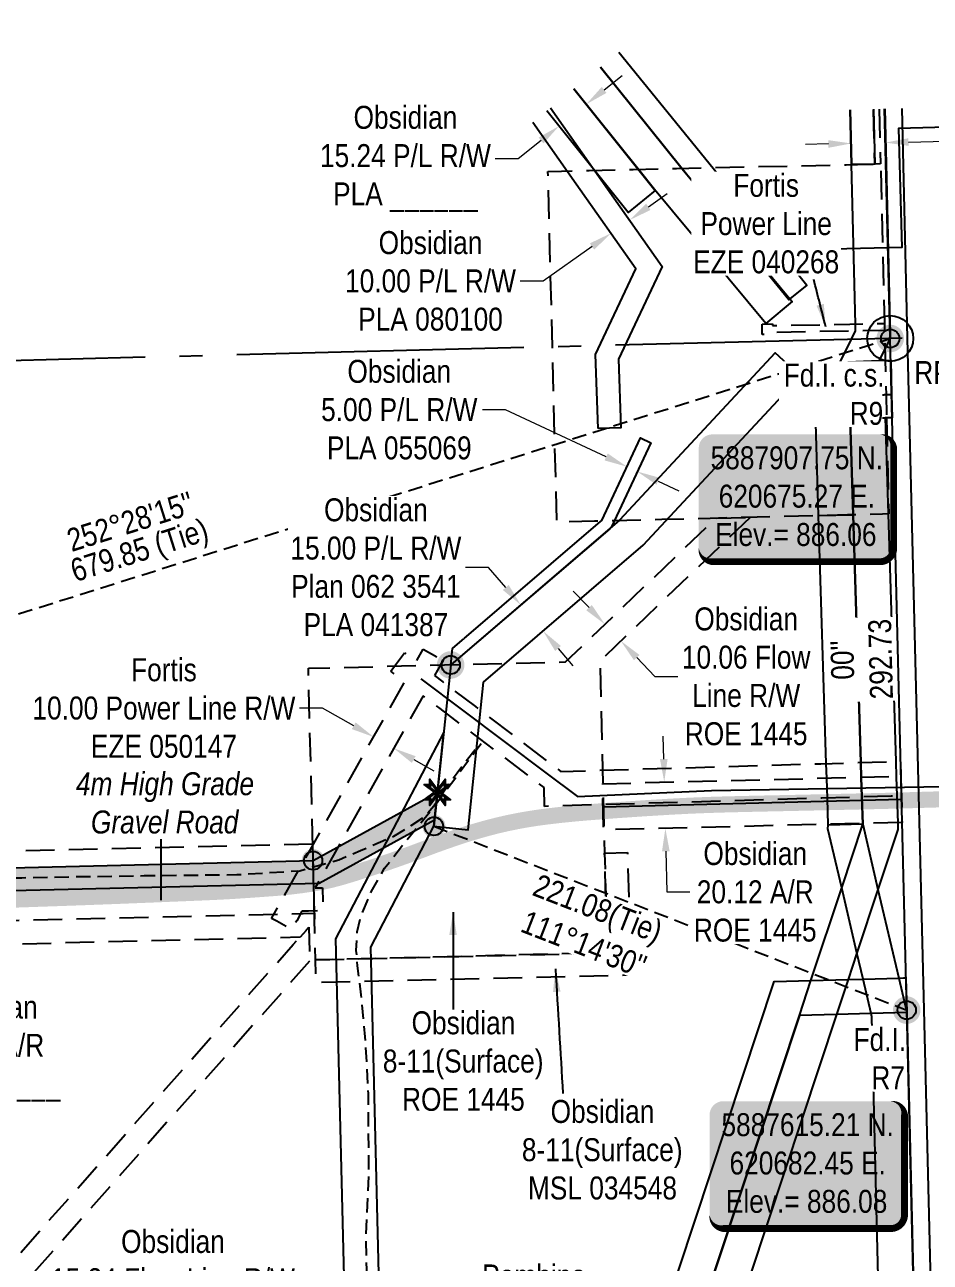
# Model space of a CAD drawing. Extents: x 616083 to 623979, y 5886983 to 5891479.
# Drawn here: x 620298 to 620693, y 5887505 to 5888044 of the extents above; entities that cross this region are included whole.
import ezdxf
from ezdxf.enums import TextEntityAlignment as Align

# ---------------------------------------------------------------- set-up
doc = ezdxf.new("R2010")
doc.units = 0
doc.header["$LTSCALE"] = 5
doc.header["$PDSIZE"] = 0.5
for name, pattern in [('foc-ACCESSROAD', [3.75, 2.5, -1.25]), ('foc-FLOWLINE', [3.75, 2.5, -1.25]), ('foc-QUARTERLINE', [33, 25, -3, 2, -3]), ('foc-TIELINE', [1.875, 1.25, -0.625]), ('UG_PIPE', [1.875, 1.25, -0.625])]:
    doc.linetypes.add(name, pattern=pattern)
doc.layers.get('Defpoints').update_dxf_attribs({"color": 9})
for name, color, linetype in [('35', 37, 'Continuous'), ('AS-PIPE-UG', 44, 'UG_PIPE'), ('AS-POWER', 104, 'foc-POWER'), ('AS-ROADS', 254, 'Continuous'), ('C-AR', 13, 'foc-ACCESSROAD'), ('C-FLOWLINE', 13, 'foc-FLOWLINE'), ('C-RW', 13, 'Continuous'), ('C-WS', 13, 'foc-ACCESSROAD'), ('DETAIL-T', 7, 'Continuous'), ('F-EZE', 190, 'foc-FLOWLINE'), ('F-RW', 190, 'Continuous'), ('L-AREAREQUIRED', 7, 'Continuous'), ('L-BD', 7, 'Continuous'), ('L-BD1', 253, 'Continuous'), ('L-MON', 1, 'Continuous'), ('L-QSEC', 8, 'foc-QUARTERLINE'), ('L-SEC', 7, 'Continuous'), ('L-TIE', 7, 'foc-TIELINE'), ('L-TITLEDB', 4, 'Continuous'), ('P-PROPOSED', 10, 'Continuous'), ('P-PROPOSED-H', 21, 'Continuous')]:
    doc.layers.add(name, color=color, linetype=linetype)
for name, color, linetype, lineweight in [('C-AR-T', 13, 'Continuous', 9), ('C-RW-T', 13, 'Continuous', 9), ('C-WS-T', 13, 'Continuous', 9), ('F-EZE-T', 190, 'Continuous', 9), ('F-RW-T', 190, 'Continuous', 9), ('T-TEXT', 48, 'Continuous', 18)]:
    doc.layers.add(name, color=color, linetype=linetype, lineweight=lineweight)
doc.styles.add('80', font='ARIALN.TTF', dxfattribs={"height": 10})
doc.styles.add('80CG', font='ARIALN.TTF', dxfattribs={"height": 10})
doc.styles.add('80L', font='ARIALN.TTF', dxfattribs={"height": 10})
doc.styles.add('foc-LtypeFont', font='ARIALN.TTF', dxfattribs={"height": 7.35})
doc.linetypes.add('foc-POWER', pattern='A,6,-1,["P",foc-LtypeFont,S=0.2,R=0,X=-0.625,Y=-0.75],-1.24,4', length=12.24)
doc.dimstyles.new('Compass 5 000', dxfattribs={"dimscale": 5, "dimtxt": 9, "dimasz": 2, "dimexe": 0.2, "dimexo": 0.0625, "dimgap": 0.5, "dimtad": 0, "dimtih": 1, "dimtoh": 1, "dimzin": 0, "dimdsep": 46, "dimtxsty": '80CG', "dimcen": 0.1, "dimse1": 1, "dimse2": 1, "dimclrd": 256, "dimclrt": 256, "dimaunit": 1, "dimadec": 4, "dimazin": 0, "dimtfac": 0.06, "dimtofl": 0, "dimtmove": 0, "dimatfit": 1, "dimfxl": 0.2, "dimtolj": 1, "dimtzin": 0, "dimlwd": -1, "dimarcsym": 0})

# ---------------------------------------------------------------- blocks, each defined once
blk = doc.blocks.new('fdia')
at = {"color": 255, "const_width": 1}
blk.add_lwpolyline([(-0.5, 0, 1), (0.5, 0, 1)], format="xyb", close=True, dxfattribs=at)
blk = doc.blocks.new('Fdiaa')
blk.add_blockref('fdia', (0, 0))
blk = doc.blocks.new('fdib')
at = {"color": 1, "const_width": 1.6}
blk.add_lwpolyline([(-0.4, 0, 1), (0.4, 0, 1)], format="xyb", close=True, dxfattribs=at)
at = {"color": 1}
blk.add_circle((0, 0), 0.8, dxfattribs=at)
blk = doc.blocks.new('Fdibb')
blk.add_blockref('fdib', (0, 0))
blk = doc.blocks.new('fdicc')
for name in ['Fdibb', 'Fdiaa']:
    blk.add_blockref(name, (0, 0))
blk = doc.blocks.new('FDI')
blk.add_blockref('fdicc', (0, 0))
blk = doc.blocks.new('*D422')
at = {"layer": 'C-RW-T', "transparency": 16777216}
for p, q in [((620500.22, 5887808.06), (620490.22, 5887808.06)), ((620507.73, 5887799.31), (620500.22, 5887808.06)), ((620530.51, 5887772.73), (620537.02, 5887765.14))]:
    blk.add_line(p, q, dxfattribs=at)
for points in [[(620508.99, 5887800.39), (620506.46, 5887798.22), (620514.24, 5887791.72)], [(620531.77, 5887773.82), (620529.24, 5887771.65), (620524, 5887780.33)]]:
    blk.add_solid(points, dxfattribs=at)
at = {"layer": 'Defpoints', "color": 0, "transparency": 16777216}
for p in [(620517.2, 5887794.25), (620514.24, 5887791.72), (620526.96, 5887782.86)]:
    blk.add_point(p, dxfattribs=at)
at = {"layer": 'C-RW-T', "transparency": 16777216, "insert": (620451.14, 5887808.06), "char_height": 10, "attachment_point": 5, "style": '80CG', "bg_fill": 3, "box_fill_scale": 1.1, "bg_fill_color": 256, "bg_fill_true_color": 13158600, "bg_fill_transparency": 0}
blk.add_mtext('\\A1;Obsidian\\P15.00 P/L R/W\\PPlan 062 3541\\PPLA 041387', dxfattribs=at)
blk = doc.blocks.new('*D423')
at = {"layer": 'Defpoints', "color": 0, "transparency": 16777216}
for p in [(620591.49, 5887475.13), (620591.98, 5887455.31), (620607.21, 5887455.68)]:
    blk.add_point(p, dxfattribs=at)
at = {"layer": 'F-RW-T', "transparency": 16777216}
for p, q in [((620581.49, 5887474.89), (620559.15, 5887474.34)), ((620616.72, 5887475.75), (620626.72, 5887475.99))]:
    blk.add_line(p, q, dxfattribs=at)
for points in [[(620581.45, 5887476.55), (620581.53, 5887473.22), (620591.49, 5887475.13)], [(620616.68, 5887477.41), (620616.76, 5887474.08), (620606.73, 5887475.5)]]:
    blk.add_solid(points, dxfattribs=at)
at = {"layer": 'F-RW-T', "transparency": 16777216, "insert": (620520.07, 5887474.34), "char_height": 10, "attachment_point": 5, "style": '80CG'}
blk.add_mtext('\\A1;Pembina\\P15.24 P/L R/W\\PPlan 1931 KS\\PROE 3205', dxfattribs=at)
blk = doc.blocks.new('*D432')
at = {"layer": 'C-AR-T', "transparency": 16777216}
for p, q in [((620576.58, 5887724.57), (620576.36, 5887734.57)), ((620577.49, 5887684.38), (620577.89, 5887666.67)), ((620577.89, 5887666.67), (620587.89, 5887666.67))]:
    blk.add_line(p, q, dxfattribs=at)
for points in [[(620578.25, 5887724.61), (620574.92, 5887724.54), (620576.81, 5887714.58)], [(620579.16, 5887684.42), (620575.83, 5887684.34), (620577.27, 5887694.38)]]:
    blk.add_solid(points, dxfattribs=at)
at = {"layer": 'Defpoints', "color": 0, "transparency": 16777216}
for p in [(620586.6, 5887714.8), (620577.27, 5887694.38), (620587.06, 5887694.6)]:
    blk.add_point(p, dxfattribs=at)
at = {"layer": 'C-AR-T', "transparency": 16777216, "insert": (620616.46, 5887666.67), "char_height": 10, "attachment_point": 5, "style": '80CG', "bg_fill": 3, "box_fill_scale": 1.1, "bg_fill_color": 256, "bg_fill_true_color": 13158600, "bg_fill_transparency": 0}
blk.add_mtext('\\A1;Obsidian\\P20.12 A/R\\PROE 1445', dxfattribs=at)
blk = doc.blocks.new('*D433')
at = {"layer": 'C-RW-T', "transparency": 16777216}
for p, q in [((620544.03, 5887790.52), (620537.12, 5887797.75)), ((620564.79, 5887768.77), (620572.65, 5887760.54)), ((620572.65, 5887760.54), (620582.65, 5887760.54))]:
    blk.add_line(p, q, dxfattribs=at)
for points in [[(620545.23, 5887791.67), (620542.82, 5887789.37), (620550.93, 5887783.28)], [(620565.99, 5887769.92), (620563.58, 5887767.62), (620557.88, 5887776)]]:
    blk.add_solid(points, dxfattribs=at)
at = {"layer": 'Defpoints', "color": 0, "transparency": 16777216}
for p in [(620557.93, 5887789.96), (620564.88, 5887782.68), (620557.88, 5887776)]:
    blk.add_point(p, dxfattribs=at)
at = {"layer": 'C-RW-T', "transparency": 16777216, "insert": (620612.5, 5887760.54), "char_height": 10, "attachment_point": 5, "style": '80CG'}
blk.add_mtext('\\A1;Obsidian\\P10.06 Flow\\PLine R/W\\PROE 1445', dxfattribs=at)
blk = doc.blocks.new('*D434')
at = {"layer": 'C-AR-T', "transparency": 16777216}
for p, q in [((620284.94, 5887758.21), (620274.94, 5887758.21)), ((620286.41, 5887694.28), (620284.94, 5887758.21)), ((620287.56, 5887644.12), (620287.79, 5887634.12))]:
    blk.add_line(p, q, dxfattribs=at)
for points in [[(620288.08, 5887694.31), (620284.74, 5887694.24), (620286.64, 5887684.28)], [(620289.23, 5887644.16), (620285.89, 5887644.08), (620287.33, 5887654.12)]]:
    blk.add_solid(points, dxfattribs=at)
at = {"layer": 'Defpoints', "color": 0, "transparency": 16777216}
for p in [(620286.64, 5887684.28), (620342.47, 5887685.56), (620343.16, 5887655.4)]:
    blk.add_point(p, dxfattribs=at)
at = {"layer": 'C-AR-T', "transparency": 16777216, "insert": (620229.32, 5887758.21), "char_height": 10, "attachment_point": 5, "style": '80CG', "bg_fill": 3, "box_fill_scale": 1.1, "bg_fill_color": 256, "bg_fill_true_color": 13158600, "bg_fill_transparency": 0}
blk.add_mtext('\\A1;Obsidian\\P30.18 A/R\\PMSL 8225\\P(Expired, \\PTo be Cancelled)', dxfattribs=at)
blk = doc.blocks.new('*D435')
at = {"layer": 'C-RW-T', "transparency": 16777216}
for p, q in [((620507.59, 5887876.71), (620497.59, 5887876.71)), ((620551.45, 5887856.17), (620507.59, 5887876.71)), ((620574.09, 5887845.57), (620583.15, 5887841.33))]:
    blk.add_line(p, q, dxfattribs=at)
for points in [[(620552.16, 5887857.68), (620550.74, 5887854.66), (620560.51, 5887851.93)], [(620574.8, 5887847.08), (620573.39, 5887844.06), (620565.04, 5887849.81)]]:
    blk.add_solid(points, dxfattribs=at)
at = {"layer": 'Defpoints', "color": 0, "transparency": 16777216}
for p in [(620560.51, 5887851.93), (620558.1, 5887846.79), (620562.63, 5887844.67)]:
    blk.add_point(p, dxfattribs=at)
at = {"layer": 'C-RW-T', "transparency": 16777216, "insert": (620461.31, 5887876.71), "char_height": 10, "attachment_point": 5, "style": '80CG', "bg_fill": 3, "box_fill_scale": 1.1, "bg_fill_color": 256, "bg_fill_true_color": 13158600, "bg_fill_transparency": 0}
blk.add_mtext('\\A1;Obsidian\\P5.00 P/L R/W\\PPLA 055069', dxfattribs=at)
blk = doc.blocks.new('*D436')
at = {"layer": 'C-RW-T', "transparency": 16777216}
for p, q in [((620569.87, 5887965.1), (620578.04, 5887970.86)), ((620545.35, 5887947.82), (620524.01, 5887932.78)), ((620524.01, 5887932.78), (620514.01, 5887932.78))]:
    blk.add_line(p, q, dxfattribs=at)
for points in [[(620568.91, 5887966.46), (620570.83, 5887963.74), (620561.69, 5887959.34)], [(620544.39, 5887949.18), (620546.31, 5887946.46), (620553.52, 5887953.58)]]:
    blk.add_solid(points, dxfattribs=at)
at = {"layer": 'Defpoints', "color": 0, "transparency": 16777216}
for p in [(620561.25, 5887959.97), (620553.08, 5887954.21), (620553.52, 5887953.58)]:
    blk.add_point(p, dxfattribs=at)
at = {"layer": 'C-RW-T', "transparency": 16777216, "insert": (620474.93, 5887932.78), "char_height": 10, "attachment_point": 5, "style": '80CG'}
blk.add_mtext('\\A1;Obsidian\\P10.00 P/L R/W\\PPLA 080100', dxfattribs=at)
blk = doc.blocks.new('*D437')
at = {"layer": 'C-RW-T', "transparency": 16777216}
for p, q in [((620550.6, 5888016.03), (620558.4, 5888022.29)), ((620523.12, 5887994), (620513.09, 5887985.97)), ((620513.09, 5887985.97), (620503.09, 5887985.97))]:
    blk.add_line(p, q, dxfattribs=at)
for points in [[(620549.56, 5888017.33), (620551.64, 5888014.73), (620542.8, 5888009.78)], [(620522.07, 5887995.3), (620524.16, 5887992.7), (620530.92, 5888000.26)]]:
    blk.add_solid(points, dxfattribs=at)
at = {"layer": 'Defpoints', "color": 0, "transparency": 16777216}
for p in [(620530.92, 5888000.26), (620553.79, 5887996.06), (620541.91, 5887986.54)]:
    blk.add_point(p, dxfattribs=at)
at = {"layer": 'C-RW-T', "transparency": 16777216, "insert": (620464, 5887985.97), "char_height": 10, "attachment_point": 5, "style": '80CG'}
blk.add_mtext('\\A1;Obsidian\\P15.24 P/L R/W\\PPLA ______', dxfattribs=at)
blk = doc.blocks.new('*U438')
h = blk.add_hatch(color=254)
edge = h.paths.add_edge_path()
edge.add_line((-36.5, -28.5), (36.5, -28.5))
edge.add_arc((36.5, -22.5), 6, 270, 360)
edge.add_line((42.5, -22.5), (42.5, 21))
edge.add_arc((36.5, 21), 6, 0, 90)
edge.add_line((36.5, 27), (-36.5, 27))
edge.add_arc((-36.5, 21), 6, 90, 180)
edge.add_line((-42.5, 21), (-42.5, -22.5))
edge.add_arc((-36.5, -22.5), 6, 180, 270)
at = {"color": 1, "flags": 128}
blk.add_lwpolyline([(-36.5, -28.5, 3, 3, 0), (36.5, -28.5, 3, 3, 0.414214), (42.5, -22.5, 3, 3, 0), (42.5, 21, 3, 0, 0.414214), (36.5, 27, 0, 0, 0), (-36.5, 27, 0, 0, 0.414214), (-42.5, 21, 0, 0, 0), (-42.5, -22.5, 0, 3, 0.414214)], format="xyseb", close=True, dxfattribs=at)
blk.add_lwpolyline([(0.42, -13.25, 0, 10, 0), (0, 0, 5, 5, 0)], format="xyseb", dxfattribs=at)
at = {"color": 1, "style": '80'}
blk.add_attdef('ENTER_TEXT_001', (-35.99, -5), '', height=10, dxfattribs=at)
blk = doc.blocks.new('*D444')
at = {"layer": 'C-RW-T', "transparency": 16777216}
for p, q in [((620648.31, 5887992.48), (620638.31, 5887992.24)), ((620683.24, 5887993.32), (620798.56, 5887996.1))]:
    blk.add_line(p, q, dxfattribs=at)
for points in [[(620648.27, 5887994.14), (620648.35, 5887990.81), (620658.3, 5887992.72)], [(620683.2, 5887994.99), (620683.28, 5887991.65), (620673.24, 5887993.08)]]:
    blk.add_solid(points, dxfattribs=at)
at = {"layer": 'Defpoints', "color": 0, "transparency": 16777216}
for p in [(620657.73, 5888016.38), (620672.67, 5888016.74), (620658.3, 5887992.72)]:
    blk.add_point(p, dxfattribs=at)
at = {"layer": 'C-RW-T', "transparency": 16777216, "insert": (620837.65, 5887996.1), "char_height": 10, "attachment_point": 5, "style": '80CG'}
blk.add_mtext('\\A1;Obsidian\\P15.00 P/L R/W\\PPLA 890487', dxfattribs=at)
blk = doc.blocks.new('*U454')
at = {"layer": '35', "color": 3}
blk.add_circle((0, 0), 10, dxfattribs=at)
at = {"layer": '35', "color": 3, "style": '80'}
blk.add_attdef('RP_001', (10.51, -19.82), '', height=10, dxfattribs=at)
blk = doc.blocks.new('*D463')
at = {"layer": 'Defpoints', "color": 0, "transparency": 16777216}
for p in [(620454, 5887740.99), (620450.16, 5887734.18), (620462.72, 5887736.09)]:
    blk.add_point(p, dxfattribs=at)
at = {"layer": 'F-EZE-T', "transparency": 16777216}
for p, q in [((620427.89, 5887746.72), (620417.89, 5887746.72)), ((620441.45, 5887739.08), (620427.89, 5887746.72)), ((620467.6, 5887724.37), (620476.31, 5887719.46))]:
    blk.add_line(p, q, dxfattribs=at)
for points in [[(620442.27, 5887740.54), (620440.63, 5887737.63), (620450.16, 5887734.18)], [(620468.42, 5887725.82), (620466.78, 5887722.91), (620458.88, 5887729.27)]]:
    blk.add_solid(points, dxfattribs=at)
at = {"layer": 'F-EZE-T', "transparency": 16777216, "insert": (620358.75, 5887746.72), "char_height": 10, "attachment_point": 5, "style": '80CG'}
blk.add_mtext('\\A1;Fortis\\P10.00 Power Line R/W\\PEZE 050147', dxfattribs=at)
blk = doc.blocks.new('*D464')
at = {"layer": 'C-AR-T', "transparency": 16777216}
for p, q in [((620234.32, 5887692.91), (620234.09, 5887702.91)), ((620235.49, 5887642.76), (620236.52, 5887598.43)), ((620236.52, 5887598.43), (620246.52, 5887598.43))]:
    blk.add_line(p, q, dxfattribs=at)
for points in [[(620235.99, 5887692.95), (620232.66, 5887692.87), (620234.56, 5887682.92)], [(620237.16, 5887642.8), (620233.83, 5887642.72), (620235.26, 5887652.75)]]:
    blk.add_solid(points, dxfattribs=at)
at = {"layer": 'Defpoints', "color": 0, "transparency": 16777216}
for p in [(620257.38, 5887683.45), (620235.26, 5887652.75), (620258.08, 5887653.29)]:
    blk.add_point(p, dxfattribs=at)
at = {"layer": 'C-AR-T', "transparency": 16777216, "insert": (620281.13, 5887598.43), "char_height": 10, "attachment_point": 5, "style": '80CG'}
blk.add_mtext('\\A1;Obsidian\\P30.18 A/R\\PLOC ______', dxfattribs=at)
blk = doc.blocks.new('PLIA')
at = {"color": 255, "const_width": 1}
blk.add_lwpolyline([(-0.5, 0, 1), (0.5, 0, 1)], format="xyb", close=True, dxfattribs=at)
blk = doc.blocks.new('PLIAA')
blk.add_blockref('PLIA', (0, 0))
blk = doc.blocks.new('PLIB')
at = {"color": 1}
blk.add_circle((0, 0), 0.8, dxfattribs=at)
blk = doc.blocks.new('PLIBB')
blk.add_blockref('PLIB', (0, 0))
blk = doc.blocks.new('PLICC')
for name in ['PLIAA', 'PLIBB']:
    blk.add_blockref(name, (0, 0))
blk = doc.blocks.new('PLI')
blk.add_blockref('PLICC', (0, 0))
blk = doc.blocks.new('TEMP')
h = blk.add_hatch(color=255)
h.dxf.hatch_style = 1
h.paths.add_polyline_path([(0, 0.25), (-0.67, 1.15), (-0.67, 0.67), (-1.15, 0.67), (-0.25, 0), (-1.15, -0.67), (-0.67, -0.67), (-0.67, -1.15), (0, -0.25), (0.67, -1.15), (0.67, -0.67), (1.15, -0.67), (0.25, 0), (1.15, 0.67), (0.67, 0.67), (0.67, 1.15)])
h.paths.add_polyline_path([(0.57, 0.85), (0.57, 0.57), (0.85, 0.57), (0.08, 0), (0.85, -0.57), (0.57, -0.57), (0.57, -0.85), (0, -0.08), (-0.57, -0.85), (-0.57, -0.57), (-0.85, -0.57), (-0.08, 0), (-0.85, 0.57), (-0.57, 0.57), (-0.57, 0.85), (0, 0.08)], flags=16)
h = blk.add_hatch(color=1)
h.dxf.hatch_style = 1
h.paths.add_polyline_path([(0, 0.08), (-0.57, 0.85), (-0.57, 0.57), (-0.85, 0.57), (-0.08, 0), (-0.85, -0.57), (-0.57, -0.57), (-0.57, -0.85), (0, -0.08), (0.57, -0.85), (0.57, -0.57), (0.85, -0.57), (0.08, 0), (0.85, 0.57), (0.57, 0.57), (0.57, 0.85)])
at = {"color": 1}
for p, q in [((-0.08, 0), (0.08, 0)), ((0, 0.08), (0, -0.08))]:
    blk.add_line(p, q, dxfattribs=at)
at = {"color": 255, "flags": 128}
blk.add_lwpolyline([(-0.25, 0), (-1.15, 0.67), (-0.67, 0.67), (-0.67, 1.15), (0, 0.25), (0.67, 1.15), (0.67, 0.67), (1.15, 0.67), (0.25, 0), (1.15, -0.67), (0.67, -0.67), (0.67, -1.15), (0, -0.25), (-0.67, -1.15), (-0.67, -0.67), (-1.15, -0.67)], close=True, dxfattribs=at)
at = {"color": 1, "flags": 128}
blk.add_lwpolyline([(-0.08, 0), (-0.85, 0.57), (-0.57, 0.57), (-0.57, 0.85), (0, 0.08), (0.57, 0.85), (0.57, 0.57), (0.85, 0.57), (0.08, 0), (0.85, -0.57), (0.57, -0.57), (0.57, -0.85), (0, -0.08), (-0.57, -0.85), (-0.57, -0.57), (-0.85, -0.57)], close=True, dxfattribs=at)
blk = doc.blocks.new('*D482')
at = {"layer": 'C-RW-T', "transparency": 16777216}
for p, q in [((620427.68, 5887479.85), (620417.69, 5887479.6)), ((620462.91, 5887480.73), (620472.91, 5887480.97))]:
    blk.add_line(p, q, dxfattribs=at)
for points in [[(620427.64, 5887481.52), (620427.72, 5887478.18), (620437.68, 5887480.1)], [(620462.87, 5887482.39), (620462.95, 5887479.06), (620452.91, 5887480.48)]]:
    blk.add_solid(points, dxfattribs=at)
at = {"layer": 'Defpoints', "color": 0, "transparency": 16777216}
for p in [(620437.68, 5887480.1), (620438.18, 5887459.85), (620453.42, 5887460.23)]:
    blk.add_point(p, dxfattribs=at)
at = {"layer": 'C-RW-T', "transparency": 16777216, "insert": (620362.69, 5887479.6), "char_height": 10, "attachment_point": 5, "style": '80CG'}
blk.add_mtext('\\A1;Obsidian\\P15.24 Flow Line R/W\\PMSL 8171\\P(Expired, To be\\PCancelled)', dxfattribs=at)

msp = doc.modelspace()

# ---------------------------------------------------------------- hatches: boundary and pattern name
at = {"layer": 'P-PROPOSED-H'}
h = msp.add_hatch(color=256, dxfattribs=at)
h.dxf.hatch_style = 1
h.paths.add_polyline_path([(620426.456, 5887670.399), (620073.696, 5887661.907), (620021.888, 5887694.601), (620027.225, 5887703.058), (620076.477, 5887671.977), (620423.786, 5887680.338), (620477.966, 5887710.105), (620476.709, 5887698.009)])

# ---------------------------------------------------------------- linework, layer by layer
at = {"layer": 'AS-PIPE-UG', "flags": 128}
for points in [[(620027.609, 5887693.968), (620030.501, 5887692.773), (620034.257, 5887691.154), (620041.443, 5887689.1), (620046.639, 5887687.255), (620051.998, 5887685.201), (620059.96, 5887680.49), (620067.922, 5887673.815), (620070.049, 5887672.065), (620071.98, 5887670.491), (620075.692, 5887669.329), (620086.426, 5887667.091), (620113.802, 5887665.622), (620142.889, 5887668.244), (620180.03, 5887668.751), (620233.727, 5887671.423), (620260.555, 5887672.008), (620296.802, 5887672.879), (620317.967, 5887673.307), (620350.178, 5887673.786), (620390.591, 5887674.246), (620417.983, 5887675.925), (620434.928, 5887680.655), (620444.487, 5887684.775), (620458.917, 5887690.926), (620466.555, 5887695.641), (620472.178, 5887699.343), (620476.315, 5887704.207), (620486.511, 5887718.595), (620495.955, 5887730.763)], [(620493.396, 5887298.744), (620491.616, 5887300.563), (620484.347, 5887307.037), (620474.791, 5887316.66), (620469.328, 5887323.483), (620463.944, 5887330.143), (620456.646, 5887339.753), (620452.073, 5887350.165), (620450.413, 5887359.168), (620449.773, 5887367.564), (620449.363, 5887382.435), (620448.848, 5887396.709), (620448.352, 5887423.784), (620447.223, 5887450.538), (620446.904, 5887467.96), (620447.432, 5887492.048), (620446.835, 5887515.755), (620448.032, 5887542.972), (620447.894, 5887578.847), (620446.493, 5887603.605), (620444.668, 5887621.865), (620443.176, 5887634.454), (620442.603, 5887641.187), (620443.004, 5887649.332), (620444.298, 5887655.247), (620449.126, 5887666.702), (620454.915, 5887677.009), (620462.3, 5887686.551), (620468.734, 5887694.371), (620475.646, 5887702.934), (620476.39, 5887703.729), (620487.416, 5887718.614), (620497.058, 5887731.358)]]:
    msp.add_lwpolyline(points, dxfattribs=at)
at = {"layer": 'AS-POWER'}
for points in [[(620715.732, 5888000.228), (620678.875, 5887999.196), (620680.325, 5887947.416), (620620.31, 5887945.884)], [(620470.737, 5887759.471), (620525.251, 5887718.621), (620539.02, 5887708.306), (620597.323, 5887710.806), (620723.559, 5887713.054)]]:
    msp.add_lwpolyline(points, dxfattribs=at)
at = {"layer": 'AS-ROADS', "flags": 128}
msp.add_lwpolyline([(620268.33, 5887662.494, 7, 7, 0.0004164), (620312.527, 5887664.001, 7, 7, 0.0011123), (620339.532, 5887665.004, 7, 7, 0.0007662), (620378.732, 5887666.608, 7, 7, 0.0053925), (620390.614, 5887667.241, 7, 7, 0.0036697), (620408.055, 5887668.487, 7, 7, 0.0206304), (620423.92, 5887670.399, 7, 7, 0.0285201), (620435.209, 5887672.902, 7, 7, 0.0085536), (620442.998, 5887675.246, 7, 7, 0.0050093), (620456.184, 5887679.608, 7, 7, 0.0085893), (620471.787, 5887685.244, 7, 7, -0.0093944), (620486.061, 5887690.375, 7, 7, -0.0160899), (620500.053, 5887694.613, 7, 7, -0.0181455), (620512.689, 5887697.513, 7, 7, -0.01635), (620525.245, 5887699.496, 7, 7, -0.0112032), (620543.698, 5887701.376, 7, 7, -0.0054833), (620579.379, 5887703.812, 7, 7, -0.0080711), (620603.656, 5887704.809, 7, 7, -0.0009295), (620620.396, 5887705.195, 7, 7, 0.0003237), (620668.468, 5887706.245, 7, 7, 0.0012361), (620677.432, 5887706.469, 7, 7, 0.0004503), (620702.034, 5887707.166, 7, 7, 0)], format="xyseb", dxfattribs=at)
at = {"layer": 'C-AR', "flags": 128}
msp.add_lwpolyline([(620680.445, 5887696.994), (620550.401, 5887693.711), (620549.907, 5887713.818), (620679.951, 5887717.101)], close=True, dxfattribs=at)
at = {"layer": 'C-AR'}
msp.add_lwpolyline([(620077.035, 5887649.141), (620424.342, 5887657.402), (620423.594, 5887687.562), (620076.318, 5887679.302)], close=True, dxfattribs=at)
at = {"layer": 'C-FLOWLINE', "flags": 128}
msp.add_lwpolyline([(620670.468, 5888007.704), (620671.042, 5887983.813), (620668.59, 5887983.752), (620668.013, 5888007.642)], dxfattribs=at)
at = {"layer": 'C-RW', "flags": 128}
for points in [[(620557.032, 5888032.406), (620598.142, 5887981.912), (620598.718, 5887981.205), (620639.002, 5887930.926), (620631.591, 5887925.06), (620631.069, 5887924.647), (620584.583, 5887981.609), (620549.078, 5888025.931)], [(620549.078, 5888025.931), (620584.583, 5887981.609), (620631.591, 5887925.06), (620632.565, 5887923.89), (620621.025, 5887914.332), (620572.571, 5887972.622), (620565.722, 5887981.171), (620537.45, 5888016.463)], [(620537.452, 5888016.465), (620572.905, 5887972.234), (620561.018, 5887962.706), (620525.637, 5888006.846)], [(620527.272, 5888008.177), (620546.601, 5887980.752), (620575.913, 5887939.164), (620556.86, 5887898.687), (620557.93, 5887868.841), (620547.94, 5887868.483)], [(620672.888, 5888007.765), (620673.463, 5887983.882), (620675.135, 5887914.341), (620675.208, 5887911.34), (620675.287, 5887907.845), (620670.489, 5887898.127), (620662.929, 5887882.831), (620657.865, 5887872.586), (620659.149, 5887830.971), (620662.48, 5887723.046), (620662.681, 5887716.515), (620662.942, 5887708.042), (620663.308, 5887696.179), (620648.239, 5887695.839), (620647.877, 5887707.597), (620647.614, 5887716.147), (620647.415, 5887722.601), (620644.091, 5887830.593), (620642.747, 5887875.874), (620651.625, 5887893.835), (620653.438, 5887897.502), (620658.331, 5887907.412), (620660.169, 5887911.092), (620660.129, 5887914.066), (620658.456, 5887983.524), (620657.881, 5888007.387)], [(620668.013, 5888007.642), (620668.59, 5887983.752), (620660.978, 5887983.57), (620658.527, 5887983.514), (620657.951, 5888007.389)], [(620547.94, 5887868.483), (620546.783, 5887900.751), (620564.391, 5887938.159), (620538.43, 5887974.993), (620519.501, 5888001.85)], [(620675.829, 5887261.222), (620667.27, 5887612.286), (620666.919, 5887613.787), (620663.43, 5887628.703), (620660.764, 5887640.103), (620654.125, 5887668.489), (620648.114, 5887694.189), (620648.239, 5887695.839), (620647.877, 5887707.597), (620647.614, 5887716.147), (620647.415, 5887722.601), (620644.091, 5887830.593), (620659.149, 5887830.971), (620662.48, 5887723.046), (620662.681, 5887716.515), (620662.942, 5887708.042), (620663.308, 5887696.179), (620669.947, 5887667.795), (620678.987, 5887629.144), (620682.476, 5887614.228), (620691.076, 5887261.599)]]:
    msp.add_lwpolyline(points, dxfattribs=at)
for points in [[(620636.172, 5887891.306), (620625.196, 5887901.53), (620557.257, 5887828.592), (620483.725, 5887765.561), (620476.426, 5887695.279), (620491.346, 5887693.73), (620498.027, 5887758.064), (620567.659, 5887817.752)], [(620662.929, 5887882.831), (620652.043, 5887882.433), (620651.625, 5887893.835), (620651.494, 5887897.431), (620653.438, 5887897.502), (620670.489, 5887898.127), (620675.524, 5887898.312), (620675.89, 5887883.306), (620662.929, 5887882.831)], [(620676.136, 5887873.253), (620673.089, 5887873.142), (620657.865, 5887872.586), (620652.411, 5887872.386), (620652.043, 5887882.433), (620662.929, 5887882.831), (620675.89, 5887883.306), (620676.136, 5887873.253)], [(620553.03, 5887824.92), (620483.725, 5887765.561), (620484.479, 5887772.794), (620549.019, 5887828.076), (620549.547, 5887828.529), (620566.389, 5887864.49), (620570.919, 5887862.368), (620554.929, 5887828.226), (620553.623, 5887825.425), (620553.03, 5887824.92)], [(620500.953, 5887301.996), (620456.101, 5887352.177), (620448.887, 5887642.63), (620476.426, 5887695.279), (620480.687, 5887736.306), (620433.554, 5887646.197), (620441.005, 5887346.198), (620489.59, 5887291.84)]]:
    msp.add_lwpolyline(points, close=True, dxfattribs=at)
at = {"layer": 'C-WS', "flags": 128}
for points in [[(620673.715, 5887873.184), (620674.686, 5887831.355), (620671.958, 5887831.286), (620656.729, 5887830.902), (620641.671, 5887830.523), (620611.758, 5887829.768), (620596.784, 5887829.391), (620575.719, 5887828.866), (620554.385, 5887828.343), (620552.283, 5887828.269), (620546.374, 5887828.119), (620529.974, 5887827.705), (620528.048, 5887904.081), (620526.12, 5887980.545), (620532.081, 5887980.635), (620544.099, 5887980.914), (620563.277, 5887981.371), (620582.137, 5887981.804), (620595.697, 5887982.102), (620656.036, 5887983.454), (620658.527, 5887983.514), (620660.978, 5887983.57), (620668.59, 5887983.752), (620671.042, 5887983.813), (620672.715, 5887914.271), (620672.788, 5887911.27), (620672.867, 5887907.775), (620673.104, 5887898.242), (620673.47, 5887883.237), (620673.715, 5887873.184)], [(620614.272, 5887829.831), (620548.746, 5887767.282), (620550.817, 5887683.61), (620551.893, 5887640.149), (620424.844, 5887637.122), (620421.698, 5887764.107), (620533.762, 5887766.881), (620599.313, 5887829.454)], [(620424.844, 5887637.122), (620551.893, 5887640.149), (620550.817, 5887683.61), (620560.81, 5887683.858), (620562.134, 5887630.394), (620425.082, 5887627.128)], [(620422.236, 5887636.557), (620156.18, 5887336.124), (620158.571, 5887238.132), (620440.955, 5887245.089), (620536.804, 5887247.452), (620547.614, 5887247.718), (620579.599, 5887248.506), (620594.603, 5887248.877), (620609.857, 5887249.253), (620619.851, 5887249.499), (620673.663, 5887250.825), (620691.329, 5887251.27), (620691.803, 5887231.3), (620674.154, 5887230.855), (620620.34, 5887229.458), (620610.347, 5887229.2), (620595.094, 5887228.807), (620580.09, 5887228.42), (620159.072, 5887217.587), (620159.282, 5887208.982), (620032.142, 5887205.881), (620029.039, 5887333.021), (620142.454, 5887335.788), (620415.137, 5887643.786), (620421.89, 5887651.415), (620422.236, 5887636.557)]]:
    msp.add_lwpolyline(points, close=True, dxfattribs=at)
at = {"layer": 'F-EZE', "flags": 128}
for points in [[(620672.715, 5887914.271), (620672.788, 5887911.27), (620657.749, 5887911.023), (620624.009, 5887910.379), (620624.024, 5887909.628), (620619.521, 5887909.546), (620619.439, 5887914.047), (620623.94, 5887914.131), (620623.955, 5887913.38), (620657.709, 5887913.996), (620672.715, 5887914.271)], [(620480.435, 5887767.563), (620479.308, 5887765.559), (620476.689, 5887760.905), (620480.305, 5887758.165), (620482.659, 5887756.382), (620494.501, 5887747.413), (620531.77, 5887719.182), (620547.384, 5887719.644), (620644.994, 5887722.531), (620660.059, 5887722.976), (620675.288, 5887723.426), (620679.792, 5887723.56), (620679.955, 5887716.928), (620680.161, 5887708.553), (620675.751, 5887708.423), (620660.522, 5887707.973), (620645.456, 5887707.527), (620547.764, 5887704.64), (620536.663, 5887704.312), (620524.661, 5887703.957), (620524.417, 5887712.2), (620493.288, 5887735.779), (620479.092, 5887746.531), (620476.617, 5887748.406), (620471.735, 5887752.104), (620427.178, 5887672.938), (620424.653, 5887668.452), (620427.799, 5887668.547), (620428.1, 5887658.546), (620421.704, 5887658.354), (620418.922, 5887658.27), (620416.607, 5887654.156), (620414.419, 5887650.267), (620407.888, 5887653.943), (620405.7, 5887655.175), (620418.46, 5887677.846), (620421.126, 5887682.584), (620463.686, 5887758.202), (620457.595, 5887762.815), (620459.29, 5887765.053), (620463.636, 5887770.791), (620468.639, 5887767.002), (620471.716, 5887772.471), (620480.435, 5887767.563)]]:
    msp.add_lwpolyline(points, close=True, dxfattribs=at)
msp.add_lwpolyline([(620077.035, 5887649.141), (620424.342, 5887657.402), (620424.342, 5887657.402), (620424.342, 5887657.402), (620424.419, 5887654.273), (620418.075, 5887646.949), (620077.285, 5887638.633)], dxfattribs=at)
at = {"layer": 'F-RW', "flags": 128}
for points in [[(620591.389, 5887479.307), (620635.692, 5887612.902), (620640.718, 5887628.06), (620654.125, 5887668.489), (620663.308, 5887696.179), (620662.942, 5887708.042), (620662.681, 5887716.515), (620662.48, 5887723.046), (620659.149, 5887830.971), (620657.865, 5887872.586), (620673.089, 5887873.142), (620674.378, 5887831.356), (620677.708, 5887723.496), (620677.912, 5887716.889), (620678.171, 5887708.493), (620678.534, 5887696.742), (620678.62, 5887693.95), (620669.947, 5887667.795), (620660.764, 5887640.103), (620656.923, 5887628.519), (620651.896, 5887613.362), (620606.686, 5887477.029)], [(620576.32, 5887481.551), (620624.755, 5887627.607), (620640.718, 5887628.06), (620656.923, 5887628.519), (620663.43, 5887628.703), (620678.987, 5887629.144), (620681.096, 5887629.204), (620682.109, 5887629.233), (620682.476, 5887614.228), (620666.919, 5887613.787), (620651.896, 5887613.362), (620635.692, 5887612.902), (620591.389, 5887479.307)]]:
    msp.add_lwpolyline(points, dxfattribs=at)
at = {"layer": 'L-BD1', "flags": 128}
msp.add_lwpolyline([(620550.14, 5887703.764), (620680.184, 5887707.047)], dxfattribs=at)
at = {"layer": 'L-QSEC', "flags": 128}
msp.add_lwpolyline([(620680.487, 5887907.969), (619875.808, 5887887.499)], dxfattribs=at)
at = {"layer": 'L-SEC', "flags": 128}
msp.add_lwpolyline([(620702.511, 5887103.764), (620690.051, 5887615.393), (620682.867, 5887907.936), (620680.431, 5888007.955)], dxfattribs=at)
at = {"layer": 'L-TIE', "flags": 128}
for points in [[(620027.225, 5887703.058), (620675.269, 5887907.749)], [(620476.426, 5887695.279), (620682.453, 5887615.208)]]:
    msp.add_lwpolyline(points, dxfattribs=at)
at = {"layer": 'L-TITLEDB', "flags": 128}
msp.add_lwpolyline([(620694.913, 5887103.579), (620682.453, 5887615.208), (620675.269, 5887907.749), (620672.833, 5888007.764)], dxfattribs=at)
at = {"layer": 'P-PROPOSED', "flags": 128}
msp.add_lwpolyline([(620426.456, 5887670.399), (620073.696, 5887661.907), (620021.888, 5887694.601), (620027.225, 5887703.058), (620076.477, 5887671.977), (620423.786, 5887680.338), (620477.966, 5887710.105), (620476.709, 5887698.009), (620426.456, 5887670.399)], close=True, dxfattribs=at)

# ---------------------------------------------------------------- block references
at = {"layer": 'DETAIL-T'}
ref = msp.add_blockref('*U438', (620634.311, 5887839.019), dxfattribs=dict(at, xscale=0.99964253, yscale=0.99964253, zscale=0.99964253))
ref.add_attrib('ENTER_TEXT_001', '5887907.75 N.', (620597.005, 5887850.787), dxfattribs={"layer": '0', "color": 1, "height": 9.99643, "style": '80'})
ref.add_attrib('ENTER_TEXT_002', '620675.27 E.', (620600.527, 5887834.086), dxfattribs={"layer": '0', "color": 1, "height": 9.99643, "style": '80'})
ref.add_attrib('ENTER_TEXT_003', 'Elev.= 886.06', (620598.949, 5887817.384), dxfattribs={"layer": '0', "color": 1, "height": 9.99643, "style": '80'})
ref = msp.add_blockref('*U438', (620639.037, 5887548.554), dxfattribs=dict(at, xscale=0.99964253, yscale=0.99964253, zscale=0.99964253))
ref.add_attrib('ENTER_TEXT_001', '5887615.21 N.', (620601.732, 5887560.322), dxfattribs={"layer": '0', "color": 1, "height": 9.99643, "style": '80'})
ref.add_attrib('ENTER_TEXT_002', '620682.45 E.', (620605.253, 5887543.621), dxfattribs={"layer": '0', "color": 1, "height": 9.99643, "style": '80'})
ref.add_attrib('ENTER_TEXT_003', 'Elev.= 886.08', (620603.661, 5887526.919), dxfattribs={"layer": '0', "color": 1, "height": 9.99643, "style": '80'})
at = {"layer": 'L-AREAREQUIRED', "color": 5}
msp.add_blockref('*U454', (620675.269, 5887907.749), dxfattribs=at).add_auto_attribs({'RP_001': 'RP'})
at = {"layer": 'L-MON'}
for name, p, xscale, yscale, zscale in [('FDI', (620675.269, 5887907.749), 4.999999999999981, 4.999999999999981, 4.999999999999981), ('TEMP', (620477.966, 5887710.105), 4.998212649999995, 4.998212649999995, 4.998212649999995), ('PLI', (620476.426, 5887695.279), 4.998212649999997, 4.998212649999997, 4.998212649999997), ('PLI', (620423.786, 5887680.338), 4.998212649999995, 4.998212649999995, 4.998212649999995), ('FDI', (620682.453, 5887615.208), 4.999999999999981, 4.999999999999981, 4.999999999999981)]:
    msp.add_blockref(name, p, dxfattribs=dict(at, xscale=xscale, yscale=yscale, zscale=zscale))

# ---------------------------------------------------------------- texts
at = {"layer": 'C-WS-T', "char_height": 10, "attachment_point": 1, "style": '80L'}
for s, insert in [('\\pi21.624;Obsidian\\P\\pi9.1004;8-11(Surface)\\P\\pi17.474;ROE 1445', (620445.053, 5887614.694)), ('\\pi21.624;Obsidian\\P\\pi9.1004;8-11(Surface)\\P\\pi11.744;MSL 034548', (620505.652, 5887576.082))]:
    msp.add_mtext_dynamic_manual_height_columns(s, width=87.08217, gutter_width=50, heights=[0], dxfattribs=dict(at, insert=insert))
at = {"layer": 'L-BD', "style": '80L'}
for s, p in [("252°28'15''", (620344.096, 5887828.043)), ('679.85 (Tie)', (620348.387, 5887814.459))]:
    msp.add_text(s, height=9.99643, rotation=17.5292, dxfattribs=at).set_placement(p, align=Align.MIDDLE)

# ---------------------------------------------------------------- dimensions: what is measured, and where the dimension line sits
at = {"layer": 'C-AR-T'}
dim = msp.add_linear_dim(base=(620235.258, 5887652.755), p1=(620257.379, 5887683.448), p2=(620258.082, 5887653.287), angle=271.33528, text='Obsidian\\P30.18 A/R\\PLOC ______', dimstyle='Compass 5 000', dxfattribs=at)
dim.commit()
dim.dimension.update_dxf_attribs({"geometry": '*D464', "text_midpoint": (620281.129, 5887598.432), "dimtype": 161})
at = {"layer": 'C-RW-T'}
for base, p1, p2, angle, text, picture, middle in [((620658.305, 5887992.717), (620672.672, 5888016.743), (620657.734, 5888016.382), 181.38187, 'Obsidian\\P15.00 P/L R/W\\PPLA 890487', '*D444', (620837.647, 5887996.101)), ((620530.918, 5888000.258), (620553.795, 5887996.061), (620541.915, 5887986.538), 218.71403, 'Obsidian\\P15.24 P/L R/W\\PPLA ______', '*D437', (620464.002, 5887985.966)), ((620437.679, 5887480.099), (620453.417, 5887460.23), (620438.182, 5887459.851), 181.42277, 'Obsidian\\P15.24 Flow Line R/W\\PMSL 8171\\P(Expired, To be\\PCancelled)', '*D482', (620362.685, 5887479.602))]:
    dim = msp.add_linear_dim(base=base, p1=p1, p2=p2, angle=angle, text=text, dimstyle='Compass 5 000', dxfattribs=at)
    dim.commit()
    dim.dimension.update_dxf_attribs({"geometry": picture, "text_midpoint": middle, "dimtype": 161})
at = {"layer": 'F-RW-T'}
dim = msp.add_linear_dim(base=(620591.491, 5887475.13), p1=(620607.211, 5887455.678), p2=(620591.976, 5887455.305), angle=181.40118, text='Pembina\\P15.24 P/L R/W\\PPlan 1931 KS\\PROE 3205', dimstyle='Compass 5 000', dxfattribs=at)
dim.commit()
dim.dimension.update_dxf_attribs({"geometry": '*D423', "text_midpoint": (620520.066, 5887474.339), "dimtype": 161})

# ---------------------------------------------------------------- leaders
at = {"layer": 'C-WS-T', "path_type": 1}
msp.add_leader([(620484.759, 5887657.905), (620484.759, 5887615.554)], dimstyle='Compass 5 000', override={"dimgap": 0.5, "dimtad": 0}, dxfattribs=at)
at = {"layer": 'T-TEXT', "path_type": 1}
msp.add_leader([(620357.515, 5887663.036), (620357.515, 5887689.703)], dimstyle='Compass 5 000', override={"dimgap": 0.5, "dimtad": 0}, dxfattribs=at)

# ---------------------------------------------------------------- next in the draw order: texts
at = {"layer": 'F-EZE-T', "insert": (620621.212, 5887957.738), "char_height": 9.9964, "width": 63.24928, "attachment_point": 5, "style": '80CG', "bg_fill": 3, "box_fill_scale": 1.1, "bg_fill_color": 256, "bg_fill_transparency": 0}
msp.add_mtext('\\A1;Fortis\\PPower Line\\PEZE 040268', dxfattribs=at)
at = {"layer": 'L-BD', "insert": (620649.399, 5887767.564), "char_height": 9.9964, "width": 34.58286, "attachment_point": 2, "rotation": 91.4067, "style": '80L', "bg_fill": 3, "box_fill_scale": 1.1, "bg_fill_color": 256, "bg_fill_transparency": 0}
msp.add_mtext("00''\\P292.73 ", dxfattribs=at)
at = {"layer": 'L-BD1', "insert": (620549.673, 5887664.17), "char_height": 9.99643, "width": 64.64709, "attachment_point": 2, "rotation": 338.76172, "style": '80L', "bg_fill": 3, "box_fill_scale": 1.1, "bg_fill_color": 256, "bg_fill_transparency": 0}
msp.add_mtext("221.08(Tie) 111°14'30''", dxfattribs=at)
at = {"layer": 'L-MON', "char_height": 9.99643, "attachment_point": 1, "style": '80L', "bg_fill": 3, "box_fill_scale": 1.1, "bg_fill_color": 256, "bg_fill_transparency": 0}
for s, width, insert in [('\\pi1.0768;Fd.I. c.s.\\P\\pi29.825;R9', 43.06044, (620627.789, 5887896.809)), ('\\pi1.0614;Fd.I.\\P\\pi8.8281;R7', 22.03619, (620658.232, 5887607.418))]:
    msp.add_mtext_dynamic_manual_height_columns(s, width=width, gutter_width=50, heights=[0], dxfattribs=dict(at, insert=insert))

# ---------------------------------------------------------------- next in the draw order: dimensions: what is measured, and where the dimension line sits
at = {"layer": 'C-AR-T'}
dim = msp.add_linear_dim(base=(620286.64, 5887684.279), p1=(620343.16, 5887655.398), p2=(620342.468, 5887685.559), angle=91.31384, text='Obsidian\\P30.18 A/R\\PMSL 8225\\P(Expired, \\PTo be Cancelled)', dimstyle='Compass 5 000', override={"dimtfill": 1}, dxfattribs=at)
dim.commit()
dim.dimension.update_dxf_attribs({"geometry": '*D434', "text_midpoint": (620229.317, 5887758.205), "dimtype": 161})
at = {"layer": 'C-RW-T'}
dim = msp.add_linear_dim(base=(620560.507, 5887851.93), p1=(620562.628, 5887844.666), p2=(620558.098, 5887846.787), angle=154.90501, text='Obsidian\\P5.00 P/L R/W\\PPLA 055069', dimstyle='Compass 5 000', override={"dimtfill": 1}, dxfattribs=at)
dim.commit()
dim.dimension.update_dxf_attribs({"geometry": '*D435', "text_midpoint": (620461.307, 5887876.711), "dimtype": 161})

# ---------------------------------------------------------------- next in the draw order: texts
at = {"layer": 'T-TEXT', "insert": (620320.072, 5887718.823), "char_height": 9.99643, "attachment_point": 1, "style": '80L'}
msp.add_mtext_dynamic_manual_height_columns('\\pi0.32636;{\\fArial Narrow|b0|i1|c0|p34;4m High Grade\\P\\pi6.8793;Gravel Road}', width=77.49427, gutter_width=50, heights=[0], dxfattribs=at)

# ---------------------------------------------------------------- next in the draw order: dimensions: what is measured, and where the dimension line sits
at = {"layer": 'C-AR-T'}
dim = msp.add_linear_dim(base=(620577.266, 5887694.38), p1=(620586.6, 5887714.798), p2=(620587.056, 5887694.601), angle=271.29382, text='Obsidian\\P20.12 A/R\\PROE 1445', dimstyle='Compass 5 000', override={"dimtfill": 1}, dxfattribs=at)
dim.commit()
dim.dimension.update_dxf_attribs({"geometry": '*D432', "text_midpoint": (620616.459, 5887666.668), "dimtype": 161})
at = {"layer": 'C-RW-T'}
dim = msp.add_linear_dim(base=(620553.523, 5887953.579), p1=(620561.246, 5887959.973), p2=(620553.075, 5887954.214), angle=215.17645, text='Obsidian\\P10.00 P/L R/W\\PPLA 080100', dimstyle='Compass 5 000', dxfattribs=at)
dim.commit()
dim.dimension.update_dxf_attribs({"geometry": '*D436', "text_midpoint": (620474.929, 5887932.782), "dimtype": 161})

# ---------------------------------------------------------------- next in the draw order: leaders
at = {"layer": 'C-WS-T', "path_type": 1}
msp.add_leader([(620529.361, 5887633.171), (620532.623, 5887578.844)], dimstyle='Compass 5 000', override={"dimgap": 0.5, "dimtad": 0}, dxfattribs=at)
at = {"layer": 'F-EZE-T', "path_type": 1}
msp.add_leader([(620647.191, 5887912.772), (620641.967, 5887933.428)], dimstyle='Compass 5 000', override={"dimgap": 0.5, "dimtad": 0}, dxfattribs=at)

# ---------------------------------------------------------------- next in the draw order: dimensions: what is measured, and where the dimension line sits
at = {"layer": 'C-RW-T'}
dim = msp.add_linear_dim(base=(620557.882, 5887776.003), p1=(620557.926, 5887789.961), p2=(620564.876, 5887782.679), angle=313.66865, text='Obsidian\\P10.06 Flow\\PLine R/W\\PROE 1445', dimstyle='Compass 5 000', dxfattribs=at)
dim.commit()
dim.dimension.update_dxf_attribs({"geometry": '*D433', "text_midpoint": (620612.5, 5887760.535), "dimtype": 161})

# ---------------------------------------------------------------- next in the draw order: dimensions: what is measured, and where the dimension line sits
dim = msp.add_linear_dim(base=(620514.237, 5887791.715), p1=(620526.959, 5887782.865), p2=(620517.197, 5887794.253), angle=130.60291, text='Obsidian\\P15.00 P/L R/W\\PPlan 062 3541\\PPLA 041387', dimstyle='Compass 5 000', override={"dimtfill": 1}, dxfattribs=at)
dim.commit()
dim.dimension.update_dxf_attribs({"geometry": '*D422', "text_midpoint": (620451.138, 5887808.063), "dimtype": 161})

# ---------------------------------------------------------------- next in the draw order: block references
at = {"layer": 'L-MON', "xscale": 4.998212649999997, "yscale": 4.998212649999997, "zscale": 4.998212649999997}
msp.add_blockref('FDI', (620483.725, 5887765.561), dxfattribs=at)

# ---------------------------------------------------------------- next in the draw order: dimensions: what is measured, and where the dimension line sits
at = {"layer": 'F-EZE-T'}
dim = msp.add_linear_dim(base=(620450.165, 5887734.179), p1=(620462.72, 5887736.086), p2=(620454, 5887740.993), angle=150.62812, text='Fortis\\P10.00 Power Line R/W\\PEZE 050147', dimstyle='Compass 5 000', dxfattribs=at)
dim.commit()
dim.dimension.update_dxf_attribs({"geometry": '*D463', "text_midpoint": (620358.745, 5887746.718), "dimtype": 161})

doc.saveas('drawing.dxf')
